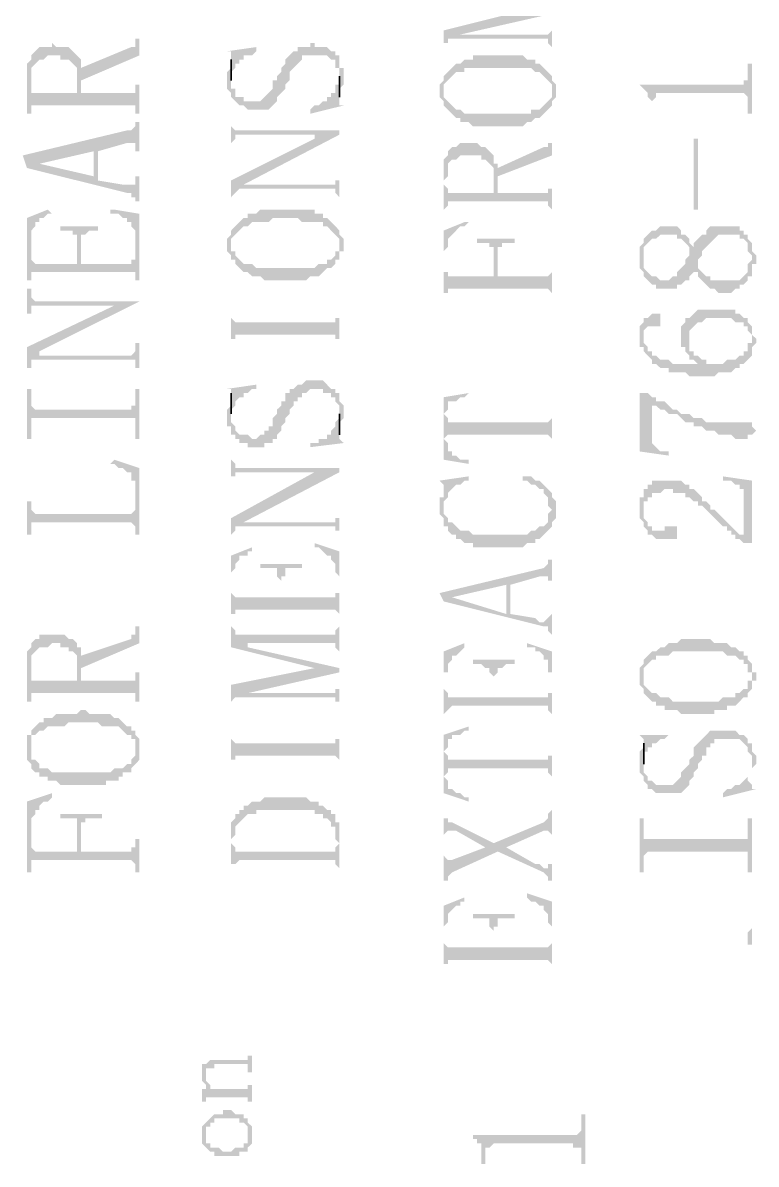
# Model space of a CAD drawing. Header units: inches. Extents: x 3613 to 8393, y -2205 to -794.
# Drawn here: x 4087.11 to 4095.05, y -1851.87 to -1839.51 of the extents above; entities that cross this region are included whole.
import ezdxf

# ---------------------------------------------------------------- set-up
doc = ezdxf.new("R2010")
doc.units = ezdxf.units.IN
doc.header["$MEASUREMENT"] = 0

msp = doc.modelspace()

# ---------------------------------------------------------------- hatches: boundary and pattern name
at = {"transparency": 33554559}
for points in [[(4091.667, -1839.592), (4091.667, -1839.773), (4091.667, -1839.728), (4091.712, -1839.728), (4091.712, -1839.683), (4091.757, -1839.683), (4091.847, -1839.637), (4092.84, -1839.412), (4092.569, -1839.367)], [(4091.757, -1839.683), (4092.795, -1839.683), (4092.795, -1839.728), (4092.795, -1839.728), (4092.84, -1839.773), (4092.84, -1839.547), (4092.84, -1839.592), (4092.84, -1839.592), (4092.795, -1839.637), (4091.847, -1839.637)], [(4087.74, -1839.998), (4087.74, -1840.134), (4088.372, -1839.863), (4088.372, -1839.683), (4088.327, -1839.683), (4088.327, -1839.728), (4088.327, -1839.773), (4088.282, -1839.773)], [(4087.153, -1840.089), (4087.153, -1840.495), (4087.199, -1840.495), (4087.199, -1840.044), (4087.199, -1839.998), (4087.244, -1839.953), (4087.244, -1839.953), (4087.289, -1839.908), (4087.334, -1839.908), (4087.379, -1839.863), (4087.515, -1839.863), (4087.515, -1839.908), (4087.605, -1839.908), (4087.65, -1839.953), (4087.65, -1839.953), (4087.695, -1839.998), (4087.695, -1840.269), (4087.74, -1839.908), (4087.695, -1839.863), (4087.695, -1839.863), (4087.65, -1839.818), (4087.65, -1839.818), (4087.605, -1839.773), (4087.469, -1839.773), (4087.424, -1839.728), (4087.424, -1839.773), (4087.289, -1839.773), (4087.244, -1839.818), (4087.244, -1839.818), (4087.199, -1839.863), (4087.199, -1839.908), (4087.153, -1839.953), (4087.153, -1840.044)], [(4089.32, -1840.134), (4089.32, -1840.224), (4089.365, -1840.269), (4089.365, -1840.314), (4089.365, -1840.314), (4089.41, -1840.36), (4089.41, -1840.36), (4089.455, -1840.405), (4089.5, -1840.405), (4089.545, -1840.45), (4089.771, -1840.45), (4089.816, -1840.405), (4089.816, -1840.405), (4089.861, -1840.36), (4089.861, -1840.314), (4089.907, -1840.269), (4089.907, -1840.269), (4089.952, -1840.224), (4089.952, -1840.179), (4089.997, -1840.134), (4089.997, -1840.044), (4090.042, -1839.998), (4090.042, -1839.998), (4090.087, -1839.953), (4090.087, -1839.953), (4090.132, -1839.908), (4090.132, -1839.863), (4090.403, -1839.863), (4090.448, -1839.908), (4090.493, -1839.908), (4090.493, -1839.998), (4090.538, -1839.998), (4090.538, -1840.269), (4090.538, -1840.224), (4090.538, -1840.224), (4090.584, -1840.179), (4090.584, -1840.089), (4090.584, -1839.998), (4090.538, -1839.998), (4090.538, -1839.863), (4090.493, -1839.863), (4090.493, -1839.818), (4090.448, -1839.818), (4090.403, -1839.773), (4090.268, -1839.773), (4090.268, -1839.728), (4090.222, -1839.728), (4090.222, -1839.773), (4090.087, -1839.773), (4090.087, -1839.818), (4090.042, -1839.818), (4089.997, -1839.863), (4089.997, -1839.863), (4089.952, -1839.908), (4089.952, -1839.953), (4089.907, -1839.998), (4089.907, -1840.044), (4089.861, -1840.089), (4089.861, -1840.134), (4089.816, -1840.134), (4089.816, -1840.224), (4089.771, -1840.269), (4089.771, -1840.269), (4089.726, -1840.314), (4089.726, -1840.314), (4089.681, -1840.36), (4089.5, -1840.36), (4089.5, -1840.314), (4089.41, -1840.314), (4089.41, -1840.224), (4089.365, -1840.224), (4089.365, -1839.953), (4089.365, -1839.998), (4089.365, -1839.998), (4089.32, -1840.044), (4089.32, -1840.089)], [(4089.32, -1839.818), (4089.365, -1839.818), (4089.365, -1839.863), (4089.365, -1840.044), (4089.41, -1839.998), (4089.41, -1839.953), (4089.455, -1839.953), (4089.455, -1839.908), (4089.5, -1839.908), (4089.5, -1839.863), (4089.591, -1839.863), (4089.636, -1839.818), (4089.636, -1839.773)], [(4087.199, -1840.45), (4087.199, -1840.405), (4088.327, -1840.405), (4088.327, -1840.495), (4088.372, -1840.495), (4088.372, -1840.179), (4088.327, -1840.179), (4088.327, -1840.224), (4088.327, -1840.269), (4087.74, -1840.269), (4087.74, -1839.998), (4087.74, -1839.908), (4087.695, -1840.269), (4087.199, -1840.269), (4087.199, -1840.134)], [(4091.667, -1840.089), (4091.667, -1840.269), (4091.667, -1840.224), (4091.667, -1840.179), (4091.712, -1840.134), (4091.712, -1840.134), (4091.757, -1840.089), (4091.757, -1840.089), (4091.802, -1840.044), (4091.892, -1840.044), (4091.892, -1839.998), (4092.614, -1839.998), (4092.66, -1840.044), (4092.705, -1840.044), (4092.75, -1840.089), (4092.75, -1840.089), (4092.795, -1840.134), (4092.795, -1840.134), (4092.84, -1840.179), (4092.84, -1840.269), (4092.84, -1840.089), (4092.795, -1840.044), (4092.795, -1840.044), (4092.75, -1839.998), (4092.75, -1839.998), (4092.705, -1839.953), (4092.66, -1839.953), (4092.66, -1839.908), (4092.569, -1839.908), (4092.524, -1839.863), (4091.983, -1839.863), (4091.983, -1839.908), (4091.892, -1839.908), (4091.847, -1839.953), (4091.802, -1839.953), (4091.757, -1839.998), (4091.757, -1839.998), (4091.712, -1840.044), (4091.712, -1840.044)], [(4093.788, -1840.179), (4093.788, -1840.179), (4093.833, -1840.224), (4093.833, -1840.224), (4093.878, -1840.269), (4093.878, -1840.314), (4093.878, -1840.314), (4093.923, -1840.36), (4093.923, -1840.495), (4093.923, -1840.36), (4093.968, -1840.314), (4093.968, -1840.269), (4094.916, -1840.269), (4094.961, -1840.314), (4094.961, -1840.495), (4095.006, -1840.495), (4095.006, -1839.953), (4094.961, -1839.953), (4094.961, -1840.044), (4094.961, -1840.134), (4094.916, -1840.134), (4094.916, -1840.179), (4094.871, -1840.179)], [(4091.622, -1840.269), (4091.622, -1840.314), (4091.667, -1840.36), (4091.667, -1840.405), (4091.712, -1840.45), (4091.712, -1840.45), (4091.757, -1840.495), (4091.757, -1840.495), (4091.802, -1840.54), (4091.847, -1840.54), (4091.847, -1840.585), (4091.937, -1840.585), (4091.983, -1840.63), (4092.524, -1840.63), (4092.569, -1840.585), (4092.614, -1840.585), (4092.66, -1840.54), (4092.705, -1840.54), (4092.75, -1840.495), (4092.75, -1840.495), (4092.795, -1840.45), (4092.795, -1840.45), (4092.84, -1840.405), (4092.84, -1840.36), (4092.84, -1840.36), (4092.885, -1840.314), (4092.885, -1840.269), (4092.885, -1840.179), (4092.84, -1840.134), (4092.84, -1840.089), (4092.84, -1840.269), (4092.84, -1840.314), (4092.795, -1840.36), (4092.795, -1840.36), (4092.75, -1840.405), (4092.75, -1840.405), (4092.705, -1840.45), (4092.614, -1840.45), (4092.614, -1840.495), (4091.892, -1840.495), (4091.847, -1840.45), (4091.802, -1840.45), (4091.757, -1840.405), (4091.757, -1840.405), (4091.712, -1840.36), (4091.712, -1840.36), (4091.667, -1840.314), (4091.667, -1840.269), (4091.667, -1840.089), (4091.667, -1840.134), (4091.667, -1840.134), (4091.622, -1840.179), (4091.622, -1840.224)], [(4090.222, -1840.45), (4090.222, -1840.495), (4090.584, -1840.405), (4090.538, -1840.405), (4090.538, -1840.36), (4090.538, -1840.179), (4090.493, -1840.179), (4090.493, -1840.269), (4090.448, -1840.269), (4090.448, -1840.314), (4090.403, -1840.314), (4090.403, -1840.36), (4090.358, -1840.36), (4090.313, -1840.405), (4090.268, -1840.405)], [(4087.108, -1840.946), (4087.153, -1841.082), (4087.289, -1841.036), (4087.876, -1840.901), (4087.876, -1841.172), (4087.921, -1840.901), (4088.237, -1840.811), (4088.327, -1840.811), (4088.327, -1840.901), (4088.372, -1840.901), (4088.372, -1840.585), (4088.327, -1840.585), (4088.327, -1840.63), (4088.327, -1840.63), (4088.282, -1840.675), (4088.237, -1840.675)], [(4089.365, -1840.585), (4089.365, -1840.856), (4089.365, -1840.811), (4089.41, -1840.766), (4089.41, -1840.721), (4090.268, -1840.721), (4090.268, -1840.766), (4090.538, -1840.721), (4090.538, -1840.675), (4089.41, -1840.675), (4089.365, -1840.63)], [(4089.365, -1841.217), (4089.365, -1841.443), (4089.365, -1841.398), (4089.41, -1841.352), (4089.41, -1841.352), (4089.455, -1841.307), (4089.5, -1841.262), (4090.538, -1840.721), (4090.268, -1840.766)], [(4091.667, -1841.172), (4091.667, -1841.533), (4091.667, -1841.217), (4091.712, -1841.172), (4091.712, -1841.082), (4091.712, -1841.036), (4091.757, -1840.991), (4091.802, -1840.991), (4091.847, -1840.946), (4092.073, -1840.946), (4092.073, -1840.991), (4092.118, -1840.991), (4092.163, -1841.036), (4092.163, -1841.036), (4092.208, -1841.082), (4092.208, -1841.127), (4092.208, -1841.352), (4092.208, -1840.946), (4092.163, -1840.901), (4092.163, -1840.901), (4092.118, -1840.856), (4092.073, -1840.856), (4092.028, -1840.811), (4091.847, -1840.811), (4091.802, -1840.856), (4091.757, -1840.856), (4091.712, -1840.901), (4091.712, -1840.946), (4091.667, -1840.991), (4091.667, -1841.127)], [(4092.253, -1841.082), (4092.253, -1841.172), (4092.84, -1840.946), (4092.84, -1840.766), (4092.84, -1840.811), (4092.795, -1840.811), (4092.795, -1840.856), (4092.75, -1840.856)], [(4094.42, -1841.533), (4094.42, -1840.766), (4094.375, -1840.766), (4094.375, -1841.533)], [(4087.153, -1841.082), (4088.237, -1841.352), (4088.282, -1841.352), (4088.282, -1841.398), (4088.327, -1841.398), (4088.327, -1841.443), (4088.372, -1841.443), (4088.372, -1841.172), (4088.327, -1841.172), (4088.327, -1841.217), (4088.327, -1841.262), (4088.191, -1841.262), (4087.921, -1841.217), (4087.921, -1840.901), (4087.876, -1841.172), (4087.289, -1841.036), (4087.289, -1841.036)], [(4091.667, -1841.533), (4091.712, -1841.488), (4091.712, -1841.443), (4092.795, -1841.443), (4092.795, -1841.488), (4092.795, -1841.488), (4092.84, -1841.533), (4092.84, -1841.262), (4092.84, -1841.307), (4092.795, -1841.307), (4092.795, -1841.352), (4092.253, -1841.352), (4092.253, -1841.036), (4092.208, -1841.036), (4092.208, -1840.991), (4092.208, -1841.352), (4091.712, -1841.352), (4091.712, -1841.307), (4091.712, -1841.307), (4091.667, -1841.262), (4091.667, -1841.217)], [(4089.455, -1841.307), (4090.493, -1841.307), (4090.493, -1841.352), (4090.493, -1841.352), (4090.538, -1841.398), (4090.538, -1841.443), (4090.538, -1841.172), (4090.538, -1841.217), (4090.493, -1841.217), (4090.493, -1841.262), (4089.5, -1841.262)], [(4087.153, -1841.623), (4087.153, -1842.3), (4087.199, -1842.3), (4087.199, -1841.849), (4087.199, -1841.759), (4087.244, -1841.713), (4087.244, -1841.668), (4087.289, -1841.668), (4087.289, -1841.623), (4087.334, -1841.623), (4087.379, -1841.578), (4087.424, -1841.578), (4087.379, -1841.533)], [(4088.056, -1841.533), (4088.056, -1841.578), (4088.146, -1841.578), (4088.191, -1841.623), (4088.237, -1841.623), (4088.237, -1841.668), (4088.282, -1841.668), (4088.282, -1841.713), (4088.327, -1841.759), (4088.327, -1842.3), (4088.372, -1842.3), (4088.372, -1841.578), (4088.101, -1841.533)], [(4089.365, -1841.759), (4089.365, -1841.894), (4089.365, -1841.849), (4089.365, -1841.849), (4089.41, -1841.804), (4089.41, -1841.804), (4089.455, -1841.759), (4089.455, -1841.759), (4089.5, -1841.713), (4089.545, -1841.713), (4089.591, -1841.668), (4089.771, -1841.668), (4089.816, -1841.623), (4090.087, -1841.623), (4090.132, -1841.668), (4090.358, -1841.668), (4090.358, -1841.713), (4090.403, -1841.713), (4090.448, -1841.759), (4090.448, -1841.759), (4090.493, -1841.804), (4090.493, -1841.804), (4090.538, -1841.849), (4090.538, -1841.894), (4090.538, -1841.759), (4090.493, -1841.713), (4090.493, -1841.713), (4090.448, -1841.668), (4090.448, -1841.668), (4090.403, -1841.623), (4090.358, -1841.623), (4090.358, -1841.578), (4090.268, -1841.578), (4090.268, -1841.533), (4089.681, -1841.533), (4089.636, -1841.578), (4089.545, -1841.578), (4089.545, -1841.623), (4089.5, -1841.623), (4089.455, -1841.668), (4089.455, -1841.668), (4089.41, -1841.713), (4089.41, -1841.713)], [(4091.667, -1841.759), (4091.667, -1842.481), (4091.667, -1841.984), (4091.667, -1841.984), (4091.712, -1841.939), (4091.712, -1841.849), (4091.757, -1841.804), (4091.757, -1841.804), (4091.802, -1841.759), (4091.802, -1841.759), (4091.847, -1841.713), (4091.892, -1841.713), (4091.937, -1841.668), (4091.892, -1841.668)], [(4087.515, -1841.713), (4087.515, -1841.759), (4087.65, -1841.759), (4087.65, -1841.804), (4087.695, -1841.804), (4087.695, -1842.12), (4087.74, -1841.894), (4087.74, -1841.804), (4087.785, -1841.804), (4087.83, -1841.759), (4087.921, -1841.759), (4087.921, -1841.713)], [(4089.32, -1841.894), (4089.32, -1841.984), (4089.365, -1842.029), (4089.365, -1842.075), (4089.41, -1842.075), (4089.41, -1842.12), (4089.455, -1842.165), (4089.455, -1842.165), (4089.5, -1842.21), (4089.545, -1842.21), (4089.591, -1842.255), (4089.681, -1842.255), (4089.726, -1842.3), (4090.177, -1842.3), (4090.222, -1842.255), (4090.313, -1842.255), (4090.358, -1842.21), (4090.358, -1842.21), (4090.403, -1842.165), (4090.448, -1842.165), (4090.493, -1842.12), (4090.493, -1842.075), (4090.538, -1842.075), (4090.538, -1841.984), (4090.584, -1841.984), (4090.584, -1841.894), (4090.584, -1841.849), (4090.538, -1841.804), (4090.538, -1841.759), (4090.538, -1841.939), (4090.538, -1841.984), (4090.493, -1841.984), (4090.493, -1842.029), (4090.448, -1842.075), (4090.403, -1842.075), (4090.403, -1842.12), (4090.313, -1842.12), (4090.268, -1842.165), (4089.636, -1842.165), (4089.591, -1842.12), (4089.5, -1842.12), (4089.455, -1842.075), (4089.455, -1842.075), (4089.41, -1842.029), (4089.41, -1841.984), (4089.365, -1841.984), (4089.365, -1841.759), (4089.365, -1841.804), (4089.32, -1841.849)], [(4093.788, -1842.029), (4093.788, -1842.165), (4093.788, -1842.165), (4093.833, -1842.21), (4093.833, -1842.255), (4093.833, -1842.255), (4093.878, -1842.3), (4093.878, -1842.3), (4093.923, -1842.345), (4093.968, -1842.345), (4093.968, -1842.39), (4094.194, -1842.39), (4094.194, -1842.345), (4094.239, -1842.345), (4094.284, -1842.3), (4094.329, -1842.3), (4094.329, -1842.255), (4094.375, -1842.21), (4094.375, -1842.165), (4094.375, -1842.21), (4094.42, -1842.21), (4094.42, -1842.075), (4094.465, -1842.029), (4094.465, -1841.984), (4094.51, -1841.939), (4094.51, -1841.939), (4094.555, -1841.894), (4094.555, -1841.894), (4094.6, -1841.849), (4094.6, -1841.849), (4094.645, -1841.804), (4094.871, -1841.804), (4094.871, -1841.849), (4094.916, -1841.849), (4094.961, -1841.894), (4094.961, -1841.984), (4095.006, -1842.029), (4095.006, -1842.255), (4095.006, -1842.12), (4095.052, -1842.12), (4095.052, -1842.029), (4095.006, -1841.984), (4095.006, -1841.894), (4095.006, -1841.894), (4094.961, -1841.849), (4094.961, -1841.804), (4094.916, -1841.804), (4094.916, -1841.759), (4094.871, -1841.759), (4094.871, -1841.713), (4094.555, -1841.713), (4094.51, -1841.759), (4094.51, -1841.804), (4094.465, -1841.804), (4094.42, -1841.849), (4094.42, -1841.849), (4094.375, -1841.894), (4094.375, -1841.939), (4094.375, -1841.939), (4094.329, -1841.894), (4094.329, -1841.984), (4094.329, -1842.029), (4094.284, -1842.075), (4094.284, -1842.12), (4094.284, -1842.12), (4094.239, -1842.165), (4094.239, -1842.165), (4094.194, -1842.21), (4094.194, -1842.255), (4094.149, -1842.255), (4094.104, -1842.3), (4094.014, -1842.3), (4093.968, -1842.255), (4093.923, -1842.255), (4093.878, -1842.21), (4093.878, -1842.21), (4093.833, -1842.165), (4093.833, -1841.849), (4093.833, -1841.894), (4093.788, -1841.939), (4093.788, -1841.984), (4093.788, -1841.984)], [(4093.833, -1841.849), (4093.833, -1842.029), (4093.833, -1841.939), (4093.878, -1841.894), (4093.878, -1841.894), (4093.923, -1841.849), (4093.968, -1841.849), (4094.014, -1841.804), (4094.194, -1841.804), (4094.194, -1841.849), (4094.239, -1841.849), (4094.284, -1841.894), (4094.284, -1841.894), (4094.329, -1841.939), (4094.329, -1841.984), (4094.329, -1841.849), (4094.329, -1841.849), (4094.284, -1841.804), (4094.239, -1841.804), (4094.239, -1841.759), (4094.239, -1841.759), (4094.194, -1841.713), (4094.014, -1841.713), (4093.968, -1841.759), (4093.923, -1841.759), (4093.878, -1841.804), (4093.878, -1841.804)], [(4087.199, -1842.3), (4087.199, -1842.21), (4088.327, -1842.21), (4088.327, -1842.255), (4088.327, -1842.029), (4088.327, -1842.075), (4088.282, -1842.075), (4088.282, -1842.12), (4087.74, -1842.12), (4087.74, -1841.894), (4087.695, -1842.12), (4087.244, -1842.12), (4087.199, -1842.075), (4087.199, -1841.849)], [(4092.028, -1841.849), (4092.028, -1841.894), (4092.163, -1841.894), (4092.163, -1841.939), (4092.208, -1841.939), (4092.208, -1842.255), (4092.253, -1842.029), (4092.253, -1841.939), (4092.299, -1841.939), (4092.299, -1841.894), (4092.434, -1841.894), (4092.434, -1841.849)], [(4091.667, -1842.436), (4091.712, -1842.436), (4091.712, -1842.39), (4092.795, -1842.39), (4092.84, -1842.436), (4092.84, -1842.481), (4092.84, -1842.165), (4092.84, -1842.21), (4092.84, -1842.21), (4092.795, -1842.255), (4092.253, -1842.255), (4092.253, -1842.029), (4092.208, -1842.255), (4091.712, -1842.255), (4091.712, -1842.21), (4091.667, -1842.21), (4091.667, -1841.984)], [(4094.42, -1842.21), (4094.42, -1842.255), (4094.465, -1842.3), (4094.465, -1842.3), (4094.51, -1842.345), (4094.51, -1842.345), (4094.555, -1842.39), (4094.6, -1842.39), (4094.645, -1842.436), (4094.781, -1842.436), (4094.826, -1842.39), (4094.871, -1842.39), (4094.871, -1842.345), (4094.916, -1842.345), (4094.961, -1842.3), (4094.961, -1842.255), (4095.006, -1842.255), (4095.006, -1842.075), (4095.006, -1842.075), (4094.961, -1842.12), (4094.961, -1842.21), (4094.961, -1842.21), (4094.916, -1842.255), (4094.916, -1842.255), (4094.871, -1842.3), (4094.555, -1842.3), (4094.555, -1842.255), (4094.51, -1842.255), (4094.465, -1842.21), (4094.465, -1842.21), (4094.42, -1842.165), (4094.42, -1842.165)], [(4087.153, -1842.39), (4087.153, -1842.661), (4087.199, -1842.661), (4087.199, -1842.571), (4088.101, -1842.571), (4088.372, -1842.526), (4087.244, -1842.526), (4087.199, -1842.481), (4087.199, -1842.39)], [(4087.153, -1843.022), (4087.153, -1843.248), (4087.199, -1843.248), (4087.199, -1843.203), (4087.199, -1843.158), (4087.244, -1843.158), (4087.289, -1843.067), (4088.372, -1842.526), (4088.101, -1842.571)], [(4089.365, -1842.526), (4089.365, -1843.113), (4089.365, -1842.932), (4089.41, -1842.932), (4089.41, -1842.887), (4090.493, -1842.887), (4090.493, -1842.932), (4090.538, -1842.932), (4090.538, -1843.113), (4090.538, -1842.526), (4090.538, -1842.706), (4090.493, -1842.706), (4090.493, -1842.752), (4089.41, -1842.752), (4089.365, -1842.706)], [(4093.833, -1842.752), (4093.833, -1842.887), (4093.833, -1842.842), (4093.833, -1842.842), (4093.878, -1842.797), (4094.014, -1842.797), (4094.014, -1842.752), (4094.014, -1842.661), (4093.923, -1842.661), (4093.878, -1842.706), (4093.833, -1842.706)], [(4094.239, -1842.932), (4094.239, -1843.022), (4094.284, -1843.022), (4094.284, -1843.067), (4094.284, -1843.067), (4094.329, -1843.113), (4094.329, -1842.842), (4094.329, -1842.842), (4094.375, -1842.797), (4094.375, -1842.797), (4094.42, -1842.752), (4094.465, -1842.752), (4094.51, -1842.706), (4094.781, -1842.706), (4094.826, -1842.752), (4094.916, -1842.752), (4094.916, -1842.797), (4094.961, -1842.797), (4094.961, -1842.842), (4094.961, -1842.842), (4095.006, -1842.887), (4095.006, -1843.113), (4095.006, -1843.067), (4095.006, -1843.022), (4095.052, -1842.977), (4095.052, -1842.932), (4095.052, -1842.932), (4095.006, -1842.887), (4095.006, -1842.797), (4095.006, -1842.797), (4094.961, -1842.752), (4094.961, -1842.706), (4094.916, -1842.706), (4094.871, -1842.661), (4094.826, -1842.661), (4094.826, -1842.616), (4094.42, -1842.616), (4094.375, -1842.661), (4094.375, -1842.661), (4094.329, -1842.706), (4094.284, -1842.706), (4094.284, -1842.752), (4094.284, -1842.752), (4094.239, -1842.797), (4094.239, -1842.887)], [(4093.788, -1842.887), (4093.788, -1842.932), (4093.788, -1843.022), (4093.833, -1843.022), (4093.833, -1843.067), (4093.878, -1843.113), (4093.878, -1843.113), (4093.923, -1843.158), (4093.923, -1843.203), (4093.968, -1843.203), (4094.014, -1843.248), (4094.104, -1843.248), (4094.104, -1843.293), (4094.284, -1843.293), (4094.329, -1843.338), (4094.6, -1843.338), (4094.645, -1843.293), (4094.781, -1843.293), (4094.826, -1843.248), (4094.871, -1843.248), (4094.871, -1843.203), (4094.916, -1843.203), (4094.961, -1843.158), (4094.961, -1843.158), (4095.006, -1843.113), (4095.006, -1842.932), (4095.006, -1842.977), (4094.961, -1842.977), (4094.961, -1843.067), (4094.916, -1843.067), (4094.916, -1843.113), (4094.871, -1843.113), (4094.826, -1843.158), (4094.736, -1843.158), (4094.691, -1843.203), (4094.51, -1843.203), (4094.51, -1843.158), (4094.465, -1843.158), (4094.42, -1843.203), (4094.149, -1843.203), (4094.104, -1843.158), (4094.014, -1843.158), (4093.968, -1843.113), (4093.923, -1843.113), (4093.923, -1843.067), (4093.878, -1843.067), (4093.878, -1843.022), (4093.833, -1842.977), (4093.833, -1842.752), (4093.788, -1842.797), (4093.788, -1842.842)], [(4094.329, -1843.113), (4094.329, -1843.158), (4094.375, -1843.158), (4094.42, -1843.203), (4094.465, -1843.158), (4094.42, -1843.113), (4094.375, -1843.113), (4094.375, -1843.067), (4094.329, -1843.067), (4094.329, -1842.977), (4094.329, -1842.932)], [(4087.244, -1843.158), (4088.327, -1843.158), (4088.327, -1843.248), (4088.372, -1843.248), (4088.372, -1842.977), (4088.327, -1842.977), (4088.327, -1843.067), (4088.327, -1843.067), (4088.282, -1843.113), (4087.289, -1843.113), (4087.289, -1843.067)], [(4089.32, -1843.744), (4089.32, -1843.88), (4089.365, -1843.88), (4089.365, -1843.97), (4089.41, -1843.97), (4089.41, -1844.015), (4089.455, -1844.015), (4089.455, -1844.06), (4089.545, -1844.06), (4089.545, -1844.105), (4089.726, -1844.105), (4089.726, -1844.06), (4089.816, -1844.06), (4089.816, -1844.015), (4089.861, -1844.015), (4089.861, -1843.97), (4089.861, -1843.97), (4089.907, -1843.925), (4089.907, -1843.88), (4089.952, -1843.835), (4089.952, -1843.79), (4089.997, -1843.744), (4089.997, -1843.699), (4090.042, -1843.654), (4090.042, -1843.609), (4090.087, -1843.609), (4090.087, -1843.564), (4090.132, -1843.564), (4090.132, -1843.519), (4090.177, -1843.519), (4090.222, -1843.474), (4090.358, -1843.474), (4090.358, -1843.519), (4090.448, -1843.519), (4090.448, -1843.564), (4090.493, -1843.564), (4090.493, -1843.609), (4090.493, -1843.609), (4090.538, -1843.654), (4090.538, -1843.925), (4090.538, -1843.835), (4090.584, -1843.79), (4090.584, -1843.744), (4090.584, -1843.654), (4090.538, -1843.609), (4090.538, -1843.564), (4090.538, -1843.519), (4090.493, -1843.519), (4090.493, -1843.474), (4090.448, -1843.474), (4090.403, -1843.428), (4090.403, -1843.428), (4090.358, -1843.383), (4090.177, -1843.383), (4090.132, -1843.428), (4090.087, -1843.428), (4090.042, -1843.474), (4089.997, -1843.474), (4089.997, -1843.519), (4089.952, -1843.519), (4089.952, -1843.609), (4089.907, -1843.609), (4089.907, -1843.654), (4089.861, -1843.699), (4089.861, -1843.744), (4089.816, -1843.79), (4089.816, -1843.88), (4089.771, -1843.88), (4089.771, -1843.925), (4089.726, -1843.925), (4089.726, -1843.97), (4089.681, -1843.97), (4089.636, -1844.015), (4089.591, -1844.015), (4089.545, -1843.97), (4089.455, -1843.97), (4089.41, -1843.925), (4089.41, -1843.88), (4089.365, -1843.835), (4089.365, -1843.564), (4089.365, -1843.654), (4089.32, -1843.699), (4089.32, -1843.699)], [(4087.153, -1843.474), (4087.153, -1844.015), (4087.199, -1844.015), (4087.199, -1843.79), (4088.327, -1843.79), (4088.327, -1844.015), (4088.372, -1844.015), (4088.372, -1843.474), (4088.327, -1843.474), (4088.327, -1843.609), (4088.327, -1843.654), (4088.282, -1843.654), (4088.282, -1843.699), (4087.244, -1843.699), (4087.199, -1843.654), (4087.199, -1843.474)], [(4089.32, -1843.474), (4089.365, -1843.474), (4089.365, -1843.519), (4089.365, -1843.699), (4089.41, -1843.654), (4089.41, -1843.609), (4089.41, -1843.609), (4089.455, -1843.564), (4089.5, -1843.564), (4089.5, -1843.519), (4089.545, -1843.519), (4089.591, -1843.474), (4089.636, -1843.474), (4089.636, -1843.428)], [(4091.667, -1843.564), (4091.667, -1843.744), (4091.667, -1843.744), (4091.712, -1843.699), (4091.712, -1843.654), (4091.712, -1843.609), (4091.802, -1843.609), (4091.847, -1843.564), (4091.892, -1843.564), (4091.937, -1843.519), (4091.937, -1843.519)], [(4093.788, -1843.519), (4093.788, -1844.151), (4094.104, -1844.196), (4094.104, -1844.151), (4094.014, -1844.151), (4093.968, -1844.105), (4093.968, -1844.105), (4093.923, -1844.06), (4093.923, -1843.609), (4093.878, -1843.519), (4093.833, -1843.519)], [(4093.878, -1843.519), (4093.923, -1843.609), (4093.923, -1843.654), (4093.968, -1843.654), (4094.014, -1843.699), (4094.059, -1843.699), (4094.104, -1843.744), (4094.194, -1843.744), (4094.239, -1843.79), (4094.239, -1843.79), (4094.284, -1843.835), (4094.375, -1843.835), (4094.375, -1843.88), (4094.465, -1843.88), (4094.51, -1843.925), (4094.6, -1843.925), (4094.645, -1843.97), (4094.781, -1843.97), (4094.826, -1844.015), (4094.961, -1844.015), (4094.961, -1843.97), (4095.006, -1843.97), (4095.052, -1843.925), (4095.006, -1843.88), (4095.006, -1843.835), (4094.51, -1843.835), (4094.465, -1843.79), (4094.375, -1843.79), (4094.329, -1843.744), (4094.239, -1843.744), (4094.194, -1843.699), (4094.149, -1843.699), (4094.104, -1843.654), (4094.104, -1843.654), (4094.059, -1843.609), (4093.968, -1843.609), (4093.968, -1843.564), (4093.923, -1843.564)], [(4091.667, -1843.564), (4091.667, -1844.241), (4091.937, -1844.286), (4091.937, -1844.241), (4091.847, -1844.241), (4091.802, -1844.196), (4091.757, -1844.196), (4091.757, -1844.151), (4091.712, -1844.151), (4091.712, -1844.06), (4091.667, -1844.015), (4091.667, -1843.744)], [(4090.222, -1844.06), (4090.222, -1844.105), (4090.584, -1844.06), (4090.538, -1844.015), (4090.538, -1843.79), (4090.493, -1843.835), (4090.493, -1843.88), (4090.493, -1843.88), (4090.448, -1843.925), (4090.448, -1843.97), (4090.403, -1843.97), (4090.403, -1844.015), (4090.313, -1844.015), (4090.313, -1844.06), (4090.268, -1844.06)], [(4091.667, -1843.744), (4091.667, -1844.015), (4091.712, -1843.97), (4092.795, -1843.97), (4092.84, -1844.015), (4092.84, -1844.105), (4092.84, -1843.699), (4092.84, -1843.79), (4092.84, -1843.79), (4092.795, -1843.835), (4091.712, -1843.835), (4091.712, -1843.79)], [(4088.056, -1844.286), (4088.101, -1844.286), (4088.146, -1844.331), (4088.191, -1844.331), (4088.237, -1844.376), (4088.282, -1844.376), (4088.282, -1844.467), (4088.327, -1844.467), (4088.327, -1845.053), (4088.372, -1845.053), (4088.372, -1844.331), (4088.101, -1844.241)], [(4089.365, -1844.196), (4089.365, -1844.512), (4089.365, -1844.421), (4089.41, -1844.421), (4089.41, -1844.376), (4090.538, -1844.376), (4090.538, -1844.331), (4089.41, -1844.331), (4089.41, -1844.286), (4089.41, -1844.286), (4089.365, -1844.241)], [(4089.365, -1844.873), (4089.365, -1845.098), (4089.365, -1845.053), (4089.41, -1845.008), (4089.41, -1844.963), (4089.455, -1844.963), (4089.5, -1844.918), (4090.538, -1844.376), (4090.268, -1844.376)], [(4091.622, -1844.467), (4091.622, -1844.467), (4091.667, -1844.512), (4091.667, -1844.918), (4091.667, -1844.692), (4091.712, -1844.647), (4091.712, -1844.602), (4091.712, -1844.602), (4091.757, -1844.557), (4091.757, -1844.557), (4091.802, -1844.512), (4091.847, -1844.512), (4091.892, -1844.467), (4091.937, -1844.467), (4091.937, -1844.421)], [(4092.524, -1844.467), (4092.569, -1844.467), (4092.614, -1844.512), (4092.66, -1844.512), (4092.705, -1844.557), (4092.75, -1844.557), (4092.75, -1844.602), (4092.795, -1844.647), (4092.795, -1844.737), (4092.84, -1844.782), (4092.84, -1844.602), (4092.795, -1844.557), (4092.795, -1844.557), (4092.75, -1844.512), (4092.75, -1844.512), (4092.705, -1844.467), (4092.66, -1844.467), (4092.614, -1844.421), (4092.524, -1844.421)], [(4093.788, -1844.782), (4093.788, -1844.828), (4093.788, -1844.873), (4093.833, -1844.918), (4093.833, -1844.963), (4093.833, -1844.782), (4093.833, -1844.692), (4093.878, -1844.692), (4093.878, -1844.647), (4093.923, -1844.647), (4093.923, -1844.602), (4094.014, -1844.602), (4094.059, -1844.557), (4094.149, -1844.557), (4094.149, -1844.602), (4094.284, -1844.602), (4094.284, -1844.647), (4094.329, -1844.647), (4094.375, -1844.692), (4094.42, -1844.692), (4094.42, -1844.737), (4094.465, -1844.737), (4094.51, -1844.782), (4094.51, -1844.782), (4094.555, -1844.828), (4094.6, -1844.873), (4094.6, -1844.873), (4094.645, -1844.918), (4094.645, -1844.918), (4094.691, -1844.963), (4094.736, -1844.963), (4094.736, -1845.008), (4094.781, -1845.008), (4094.781, -1845.053), (4094.826, -1845.053), (4094.826, -1845.098), (4094.871, -1845.098), (4094.916, -1845.144), (4094.916, -1845.053), (4094.871, -1845.053), (4094.826, -1845.008), (4094.826, -1845.008), (4094.781, -1844.963), (4094.736, -1844.918), (4094.736, -1844.918), (4094.691, -1844.873), (4094.691, -1844.873), (4094.645, -1844.828), (4094.645, -1844.828), (4094.6, -1844.782), (4094.555, -1844.782), (4094.555, -1844.737), (4094.51, -1844.692), (4094.465, -1844.692), (4094.465, -1844.647), (4094.42, -1844.602), (4094.42, -1844.602), (4094.375, -1844.557), (4094.329, -1844.557), (4094.329, -1844.512), (4094.284, -1844.512), (4094.239, -1844.467), (4093.923, -1844.467), (4093.923, -1844.512), (4093.878, -1844.512), (4093.878, -1844.557), (4093.833, -1844.557), (4093.833, -1844.647), (4093.788, -1844.647), (4093.788, -1844.737)], [(4094.691, -1844.421), (4094.691, -1844.467), (4094.781, -1844.467), (4094.826, -1844.512), (4094.871, -1844.512), (4094.871, -1844.557), (4094.916, -1844.557), (4094.916, -1845.144), (4095.006, -1845.144), (4095.006, -1844.467)], [(4091.622, -1844.737), (4091.622, -1844.828), (4091.667, -1844.873), (4091.667, -1844.918), (4091.667, -1844.557), (4091.667, -1844.647), (4091.622, -1844.647), (4091.622, -1844.692)], [(4091.667, -1844.918), (4091.667, -1844.963), (4091.712, -1844.963), (4091.712, -1845.008), (4091.757, -1845.053), (4091.802, -1845.053), (4091.802, -1845.098), (4091.847, -1845.098), (4091.892, -1845.144), (4091.983, -1845.144), (4091.983, -1845.189), (4092.524, -1845.189), (4092.569, -1845.144), (4092.66, -1845.144), (4092.66, -1845.098), (4092.705, -1845.098), (4092.75, -1845.053), (4092.75, -1845.053), (4092.795, -1845.008), (4092.795, -1845.008), (4092.84, -1844.963), (4092.84, -1844.918), (4092.885, -1844.873), (4092.885, -1844.828), (4092.885, -1844.782), (4092.885, -1844.692), (4092.84, -1844.647), (4092.84, -1844.602), (4092.84, -1844.782), (4092.84, -1844.782), (4092.795, -1844.828), (4092.795, -1844.873), (4092.795, -1844.918), (4092.75, -1844.963), (4092.705, -1844.963), (4092.66, -1845.008), (4092.614, -1845.008), (4092.569, -1845.053), (4091.983, -1845.053), (4091.937, -1845.008), (4091.847, -1845.008), (4091.802, -1844.963), (4091.802, -1844.963), (4091.757, -1844.918), (4091.712, -1844.918), (4091.712, -1844.873), (4091.712, -1844.873), (4091.667, -1844.828), (4091.667, -1844.782), (4091.667, -1844.782)], [(4087.153, -1844.692), (4087.153, -1845.053), (4087.199, -1845.053), (4087.199, -1844.963), (4087.199, -1844.918), (4088.282, -1844.918), (4088.327, -1844.963), (4088.327, -1845.008), (4088.327, -1844.737), (4088.327, -1844.782), (4088.327, -1844.782), (4088.282, -1844.828), (4087.244, -1844.828), (4087.199, -1844.782), (4087.199, -1844.692)], [(4089.455, -1844.963), (4090.493, -1844.963), (4090.493, -1845.008), (4090.538, -1845.008), (4090.538, -1845.098), (4090.538, -1844.782), (4090.538, -1844.873), (4090.493, -1844.873), (4090.493, -1844.918), (4089.5, -1844.918)], [(4093.833, -1844.963), (4093.833, -1844.963), (4093.878, -1845.008), (4093.878, -1845.053), (4093.923, -1845.053), (4093.968, -1845.098), (4094.194, -1845.098), (4094.194, -1845.008), (4094.194, -1844.963), (4094.059, -1844.963), (4094.059, -1845.008), (4093.923, -1845.008), (4093.923, -1844.963), (4093.878, -1844.963), (4093.878, -1844.918), (4093.878, -1844.918), (4093.833, -1844.873), (4093.833, -1844.782)], [(4090.268, -1845.189), (4090.313, -1845.189), (4090.358, -1845.234), (4090.358, -1845.234), (4090.403, -1845.279), (4090.448, -1845.279), (4090.448, -1845.324), (4090.448, -1845.324), (4090.493, -1845.369), (4090.493, -1845.459), (4090.538, -1845.505), (4090.538, -1845.956), (4090.538, -1845.234), (4090.268, -1845.144)], [(4089.365, -1845.279), (4089.365, -1845.956), (4089.365, -1845.459), (4089.365, -1845.459), (4089.41, -1845.414), (4089.41, -1845.369), (4089.455, -1845.324), (4089.455, -1845.279), (4089.545, -1845.279), (4089.545, -1845.234), (4089.591, -1845.234), (4089.591, -1845.189)], [(4091.622, -1845.685), (4091.667, -1845.775), (4091.757, -1845.73), (4092.344, -1845.595), (4092.344, -1845.911), (4092.389, -1845.595), (4092.705, -1845.505), (4092.795, -1845.505), (4092.795, -1845.55), (4092.84, -1845.55), (4092.84, -1845.595), (4092.84, -1845.279), (4092.84, -1845.324), (4092.795, -1845.324), (4092.795, -1845.369), (4092.795, -1845.369), (4092.75, -1845.414)], [(4089.681, -1845.369), (4089.681, -1845.414), (4089.861, -1845.414), (4089.861, -1845.505), (4089.907, -1845.55), (4089.907, -1845.73), (4089.907, -1845.505), (4089.952, -1845.505), (4089.952, -1845.414), (4090.132, -1845.414), (4090.132, -1845.369)], [(4089.365, -1845.911), (4089.41, -1845.911), (4089.41, -1845.866), (4090.493, -1845.866), (4090.538, -1845.911), (4090.538, -1845.685), (4090.493, -1845.685), (4090.493, -1845.73), (4089.907, -1845.73), (4089.907, -1845.55), (4089.907, -1845.73), (4089.41, -1845.73), (4089.365, -1845.685), (4089.365, -1845.459)], [(4091.667, -1845.775), (4092.75, -1846.046), (4092.795, -1846.046), (4092.795, -1846.091), (4092.795, -1846.091), (4092.84, -1846.136), (4092.84, -1845.911), (4092.84, -1845.911), (4092.795, -1845.956), (4092.795, -1845.956), (4092.75, -1846.001), (4092.705, -1846.001), (4092.66, -1845.956), (4092.389, -1845.911), (4092.389, -1845.595), (4092.344, -1845.911), (4091.757, -1845.73), (4091.757, -1845.73)], [(4087.153, -1846.452), (4087.153, -1846.859), (4087.199, -1846.859), (4087.199, -1846.407), (4087.199, -1846.362), (4087.244, -1846.317), (4087.244, -1846.317), (4087.289, -1846.272), (4087.379, -1846.272), (4087.424, -1846.227), (4087.515, -1846.227), (4087.515, -1846.272), (4087.605, -1846.272), (4087.605, -1846.317), (4087.65, -1846.317), (4087.695, -1846.362), (4087.695, -1846.633), (4087.74, -1846.272), (4087.695, -1846.272), (4087.695, -1846.227), (4087.65, -1846.182), (4087.605, -1846.182), (4087.56, -1846.136), (4087.289, -1846.136), (4087.289, -1846.182), (4087.244, -1846.182), (4087.199, -1846.227), (4087.199, -1846.272), (4087.153, -1846.317), (4087.153, -1846.362), (4087.153, -1846.407)], [(4087.74, -1846.362), (4087.74, -1846.497), (4088.372, -1846.227), (4088.372, -1846.046), (4088.327, -1846.046), (4088.327, -1846.091), (4088.327, -1846.136), (4088.282, -1846.136), (4088.282, -1846.182)], [(4089.365, -1846.046), (4089.365, -1846.272), (4090.268, -1846.497), (4090.268, -1846.497), (4090.538, -1846.543), (4090.538, -1846.497), (4089.545, -1846.272), (4089.545, -1846.227), (4089.455, -1846.136), (4089.41, -1846.136), (4089.41, -1846.091), (4089.41, -1846.091), (4089.365, -1846.046)], [(4089.455, -1846.136), (4089.545, -1846.227), (4090.493, -1846.227), (4090.493, -1846.272), (4090.493, -1846.272), (4090.538, -1846.317), (4090.538, -1846.046), (4090.538, -1846.046), (4090.493, -1846.091), (4090.493, -1846.136), (4090.448, -1846.136)], [(4091.667, -1846.317), (4091.667, -1847.039), (4091.667, -1846.543), (4091.712, -1846.543), (4091.712, -1846.452), (4091.712, -1846.452), (4091.757, -1846.407), (4091.757, -1846.362), (4091.802, -1846.362), (4091.847, -1846.317), (4091.847, -1846.317), (4091.892, -1846.272), (4091.892, -1846.227)], [(4092.569, -1846.272), (4092.66, -1846.272), (4092.66, -1846.317), (4092.705, -1846.317), (4092.75, -1846.362), (4092.75, -1846.407), (4092.795, -1846.407), (4092.795, -1846.543), (4092.84, -1846.543), (4092.84, -1847.039), (4092.84, -1846.317), (4092.569, -1846.227)], [(4093.833, -1846.407), (4093.833, -1846.588), (4093.833, -1846.497), (4093.833, -1846.497), (4093.878, -1846.452), (4093.878, -1846.452), (4093.923, -1846.407), (4093.968, -1846.407), (4093.968, -1846.362), (4094.104, -1846.362), (4094.149, -1846.317), (4094.691, -1846.317), (4094.736, -1846.362), (4094.826, -1846.362), (4094.871, -1846.407), (4094.916, -1846.407), (4094.916, -1846.452), (4094.961, -1846.452), (4094.961, -1846.543), (4095.006, -1846.543), (4095.006, -1846.588), (4095.006, -1846.452), (4094.961, -1846.407), (4094.961, -1846.362), (4094.916, -1846.362), (4094.916, -1846.317), (4094.871, -1846.317), (4094.826, -1846.272), (4094.781, -1846.272), (4094.736, -1846.227), (4094.6, -1846.227), (4094.555, -1846.182), (4094.239, -1846.182), (4094.194, -1846.227), (4094.104, -1846.227), (4094.059, -1846.272), (4094.014, -1846.272), (4093.968, -1846.317), (4093.923, -1846.317), (4093.878, -1846.362), (4093.878, -1846.362)], [(4087.199, -1846.813), (4087.199, -1846.768), (4088.327, -1846.768), (4088.327, -1846.859), (4088.372, -1846.859), (4088.372, -1846.543), (4088.327, -1846.543), (4088.327, -1846.588), (4088.327, -1846.633), (4087.74, -1846.633), (4087.74, -1846.362), (4087.74, -1846.272), (4087.695, -1846.633), (4087.199, -1846.633), (4087.199, -1846.497)], [(4089.365, -1846.678), (4089.365, -1846.904), (4089.365, -1846.859), (4089.365, -1846.859), (4089.41, -1846.813), (4089.455, -1846.813), (4089.545, -1846.768), (4090.538, -1846.543), (4090.268, -1846.497)], [(4091.983, -1846.407), (4091.983, -1846.452), (4092.073, -1846.452), (4092.118, -1846.497), (4092.163, -1846.497), (4092.163, -1846.543), (4092.163, -1846.543), (4092.208, -1846.588), (4092.208, -1846.813), (4092.208, -1846.588), (4092.208, -1846.588), (4092.253, -1846.543), (4092.253, -1846.497), (4092.299, -1846.497), (4092.344, -1846.452), (4092.434, -1846.452), (4092.434, -1846.407)], [(4093.788, -1846.588), (4093.788, -1846.633), (4093.788, -1846.678), (4093.833, -1846.723), (4093.833, -1846.768), (4093.878, -1846.813), (4093.878, -1846.813), (4093.923, -1846.859), (4093.968, -1846.859), (4093.968, -1846.904), (4094.059, -1846.904), (4094.059, -1846.949), (4094.194, -1846.949), (4094.239, -1846.994), (4094.6, -1846.994), (4094.6, -1846.949), (4094.736, -1846.949), (4094.736, -1846.904), (4094.826, -1846.904), (4094.871, -1846.859), (4094.871, -1846.859), (4094.916, -1846.813), (4094.961, -1846.813), (4094.961, -1846.768), (4095.006, -1846.723), (4095.006, -1846.633), (4095.052, -1846.633), (4095.052, -1846.543), (4095.006, -1846.543), (4095.006, -1846.452), (4095.006, -1846.588), (4095.006, -1846.633), (4094.961, -1846.633), (4094.961, -1846.723), (4094.916, -1846.723), (4094.871, -1846.768), (4094.826, -1846.768), (4094.826, -1846.813), (4094.691, -1846.813), (4094.645, -1846.859), (4094.149, -1846.859), (4094.104, -1846.813), (4094.014, -1846.813), (4093.968, -1846.768), (4093.923, -1846.768), (4093.878, -1846.723), (4093.878, -1846.723), (4093.833, -1846.678), (4093.833, -1846.633), (4093.833, -1846.407), (4093.833, -1846.452), (4093.788, -1846.497), (4093.788, -1846.543)], [(4091.667, -1846.994), (4091.712, -1846.949), (4091.712, -1846.949), (4091.757, -1846.904), (4092.795, -1846.904), (4092.795, -1846.949), (4092.795, -1846.949), (4092.84, -1846.994), (4092.84, -1846.723), (4092.84, -1846.768), (4092.795, -1846.768), (4092.795, -1846.813), (4092.208, -1846.813), (4092.208, -1846.588), (4092.208, -1846.813), (4091.712, -1846.813), (4091.712, -1846.768), (4091.712, -1846.768), (4091.667, -1846.723), (4091.667, -1846.543)], [(4089.455, -1846.813), (4090.493, -1846.813), (4090.493, -1846.859), (4090.538, -1846.859), (4090.538, -1846.904), (4090.538, -1846.678), (4090.538, -1846.723), (4090.493, -1846.723), (4090.493, -1846.768), (4089.545, -1846.768)], [(4087.199, -1847.22), (4087.199, -1847.355), (4087.199, -1847.31), (4087.199, -1847.22), (4087.244, -1847.22), (4087.289, -1847.174), (4087.334, -1847.174), (4087.379, -1847.129), (4087.56, -1847.129), (4087.605, -1847.084), (4087.921, -1847.084), (4087.966, -1847.129), (4088.146, -1847.129), (4088.191, -1847.174), (4088.191, -1847.174), (4088.237, -1847.22), (4088.282, -1847.22), (4088.282, -1847.265), (4088.327, -1847.265), (4088.327, -1847.355), (4088.327, -1847.174), (4088.282, -1847.174), (4088.282, -1847.129), (4088.237, -1847.129), (4088.191, -1847.084), (4088.191, -1847.084), (4088.146, -1847.039), (4088.101, -1847.039), (4088.056, -1846.994), (4087.83, -1846.994), (4087.785, -1846.949), (4087.74, -1846.949), (4087.695, -1846.994), (4087.469, -1846.994), (4087.424, -1847.039), (4087.334, -1847.039), (4087.334, -1847.084), (4087.289, -1847.084), (4087.244, -1847.129), (4087.199, -1847.174), (4087.199, -1847.174)], [(4089.365, -1847.084), (4089.365, -1847.671), (4089.365, -1847.49), (4089.41, -1847.49), (4089.41, -1847.445), (4090.493, -1847.445), (4090.538, -1847.49), (4090.538, -1847.671), (4090.538, -1847.084), (4090.538, -1847.265), (4090.493, -1847.265), (4090.493, -1847.31), (4089.41, -1847.31), (4089.365, -1847.265)], [(4091.667, -1847.22), (4091.667, -1847.4), (4091.667, -1847.4), (4091.712, -1847.355), (4091.712, -1847.265), (4091.757, -1847.265), (4091.757, -1847.22), (4091.847, -1847.22), (4091.892, -1847.174), (4091.937, -1847.174), (4091.937, -1847.129)], [(4087.153, -1847.355), (4087.153, -1847.445), (4087.153, -1847.49), (4087.199, -1847.536), (4087.199, -1847.581), (4087.244, -1847.626), (4087.289, -1847.626), (4087.289, -1847.671), (4087.379, -1847.671), (4087.379, -1847.716), (4087.469, -1847.716), (4087.515, -1847.761), (4088.011, -1847.761), (4088.011, -1847.716), (4088.146, -1847.716), (4088.146, -1847.671), (4088.191, -1847.671), (4088.191, -1847.626), (4088.282, -1847.626), (4088.282, -1847.581), (4088.327, -1847.536), (4088.327, -1847.536), (4088.372, -1847.49), (4088.372, -1847.445), (4088.372, -1847.355), (4088.372, -1847.265), (4088.372, -1847.265), (4088.327, -1847.22), (4088.327, -1847.355), (4088.327, -1847.445), (4088.327, -1847.445), (4088.282, -1847.49), (4088.282, -1847.536), (4088.237, -1847.536), (4088.191, -1847.581), (4088.101, -1847.581), (4088.056, -1847.626), (4087.424, -1847.626), (4087.379, -1847.581), (4087.289, -1847.581), (4087.289, -1847.536), (4087.244, -1847.49), (4087.199, -1847.49), (4087.199, -1847.445), (4087.199, -1847.22), (4087.153, -1847.22)], [(4091.667, -1847.22), (4091.667, -1847.851), (4091.937, -1847.942), (4091.937, -1847.897), (4091.892, -1847.897), (4091.847, -1847.851), (4091.802, -1847.851), (4091.757, -1847.806), (4091.712, -1847.806), (4091.712, -1847.761), (4091.712, -1847.716), (4091.667, -1847.671), (4091.667, -1847.4)], [(4093.788, -1847.536), (4093.788, -1847.581), (4093.788, -1847.626), (4093.833, -1847.671), (4093.833, -1847.716), (4093.833, -1847.716), (4093.878, -1847.761), (4093.878, -1847.806), (4093.923, -1847.806), (4093.968, -1847.851), (4094.239, -1847.851), (4094.284, -1847.806), (4094.284, -1847.806), (4094.329, -1847.761), (4094.329, -1847.716), (4094.375, -1847.671), (4094.375, -1847.626), (4094.42, -1847.581), (4094.42, -1847.536), (4094.465, -1847.49), (4094.465, -1847.445), (4094.51, -1847.445), (4094.51, -1847.355), (4094.555, -1847.355), (4094.555, -1847.31), (4094.6, -1847.31), (4094.6, -1847.265), (4094.871, -1847.265), (4094.916, -1847.31), (4094.916, -1847.31), (4094.961, -1847.355), (4094.961, -1847.4), (4094.961, -1847.4), (4095.006, -1847.445), (4095.006, -1847.671), (4095.006, -1847.626), (4095.006, -1847.581), (4095.052, -1847.536), (4095.052, -1847.49), (4095.052, -1847.445), (4095.006, -1847.4), (4095.006, -1847.31), (4094.961, -1847.31), (4094.961, -1847.265), (4094.916, -1847.22), (4094.871, -1847.22), (4094.826, -1847.174), (4094.555, -1847.174), (4094.51, -1847.22), (4094.51, -1847.22), (4094.465, -1847.265), (4094.465, -1847.265), (4094.42, -1847.31), (4094.42, -1847.31), (4094.375, -1847.355), (4094.375, -1847.445), (4094.329, -1847.49), (4094.329, -1847.536), (4094.284, -1847.581), (4094.284, -1847.581), (4094.239, -1847.626), (4094.239, -1847.671), (4094.239, -1847.671), (4094.194, -1847.716), (4094.194, -1847.716), (4094.149, -1847.761), (4093.968, -1847.761), (4093.923, -1847.716), (4093.878, -1847.716), (4093.878, -1847.671), (4093.833, -1847.626), (4093.833, -1847.355), (4093.788, -1847.4), (4093.788, -1847.49)], [(4093.788, -1847.22), (4093.788, -1847.22), (4093.833, -1847.265), (4093.833, -1847.445), (4093.833, -1847.4), (4093.878, -1847.4), (4093.878, -1847.355), (4093.923, -1847.355), (4093.923, -1847.31), (4093.968, -1847.31), (4094.014, -1847.265), (4094.059, -1847.265), (4094.104, -1847.22), (4094.059, -1847.22)], [(4091.667, -1847.4), (4091.667, -1847.671), (4091.712, -1847.626), (4091.712, -1847.581), (4092.795, -1847.581), (4092.795, -1847.626), (4092.795, -1847.626), (4092.84, -1847.671), (4092.84, -1847.716), (4092.84, -1847.355), (4092.84, -1847.445), (4092.795, -1847.445), (4092.795, -1847.49), (4091.712, -1847.49), (4091.712, -1847.445)], [(4094.691, -1847.851), (4094.691, -1847.897), (4095.052, -1847.806), (4095.006, -1847.806), (4095.006, -1847.761), (4095.006, -1847.761), (4094.961, -1847.716), (4094.961, -1847.581), (4094.961, -1847.626), (4094.961, -1847.671), (4094.916, -1847.716), (4094.916, -1847.716), (4094.871, -1847.761), (4094.826, -1847.761), (4094.781, -1847.806), (4094.736, -1847.806)], [(4087.153, -1847.942), (4087.153, -1848.709), (4087.199, -1848.709), (4087.199, -1848.213), (4087.199, -1848.122), (4087.199, -1848.122), (4087.244, -1848.077), (4087.244, -1848.032), (4087.289, -1848.032), (4087.289, -1847.987), (4087.334, -1847.942), (4087.379, -1847.942), (4087.424, -1847.897), (4087.424, -1847.851)], [(4089.365, -1848.393), (4089.365, -1848.709), (4089.365, -1848.348), (4089.41, -1848.303), (4089.41, -1848.213), (4089.455, -1848.167), (4089.455, -1848.167), (4089.5, -1848.122), (4089.5, -1848.122), (4089.545, -1848.077), (4089.636, -1848.077), (4089.636, -1848.032), (4090.268, -1848.032), (4090.268, -1848.077), (4090.358, -1848.077), (4090.358, -1848.122), (4090.403, -1848.122), (4090.448, -1848.167), (4090.448, -1848.213), (4090.493, -1848.213), (4090.493, -1848.348), (4090.493, -1848.348), (4090.538, -1848.393), (4090.538, -1848.709), (4090.538, -1848.303), (4090.538, -1848.167), (4090.493, -1848.167), (4090.493, -1848.077), (4090.448, -1848.077), (4090.448, -1848.032), (4090.403, -1848.032), (4090.358, -1847.987), (4090.313, -1847.987), (4090.313, -1847.942), (4090.222, -1847.942), (4090.177, -1847.897), (4089.726, -1847.897), (4089.681, -1847.942), (4089.591, -1847.942), (4089.545, -1847.987), (4089.5, -1847.987), (4089.5, -1848.032), (4089.455, -1848.032), (4089.455, -1848.077), (4089.41, -1848.077), (4089.41, -1848.122), (4089.365, -1848.167), (4089.365, -1848.213), (4089.365, -1848.348)], [(4087.515, -1848.077), (4087.515, -1848.122), (4087.695, -1848.122), (4087.695, -1848.483), (4087.74, -1848.258), (4087.74, -1848.167), (4087.785, -1848.167), (4087.785, -1848.122), (4087.966, -1848.122), (4087.966, -1848.077)], [(4091.667, -1848.528), (4091.667, -1848.844), (4091.667, -1848.799), (4091.712, -1848.799), (4091.712, -1848.754), (4091.712, -1848.754), (4091.757, -1848.709), (4092.253, -1848.483), (4092.344, -1848.438), (4092.75, -1848.258), (4092.795, -1848.258), (4092.84, -1848.303), (4092.84, -1848.348), (4092.84, -1848.032), (4092.84, -1848.032), (4092.795, -1848.077), (4092.795, -1848.122), (4092.795, -1848.122), (4092.75, -1848.167), (4092.208, -1848.393), (4092.118, -1848.438), (4091.757, -1848.574), (4091.712, -1848.574), (4091.667, -1848.528)], [(4091.667, -1848.077), (4091.667, -1848.348), (4091.667, -1848.303), (4091.712, -1848.258), (4091.802, -1848.258), (4092.118, -1848.438), (4092.208, -1848.393), (4091.757, -1848.167), (4091.712, -1848.167), (4091.712, -1848.122), (4091.667, -1848.122)], [(4093.788, -1848.122), (4093.788, -1848.709), (4093.833, -1848.709), (4093.833, -1848.528), (4093.833, -1848.528), (4093.878, -1848.483), (4094.961, -1848.483), (4094.961, -1848.709), (4095.006, -1848.709), (4095.006, -1848.122), (4094.961, -1848.122), (4094.961, -1848.303), (4094.961, -1848.348), (4093.833, -1848.348), (4093.833, -1848.122)], [(4087.199, -1848.664), (4087.199, -1848.619), (4087.199, -1848.574), (4088.282, -1848.574), (4088.327, -1848.619), (4088.327, -1848.709), (4088.372, -1848.709), (4088.372, -1848.348), (4088.327, -1848.348), (4088.327, -1848.438), (4088.282, -1848.438), (4088.282, -1848.483), (4087.74, -1848.483), (4087.74, -1848.258), (4087.695, -1848.483), (4087.244, -1848.483), (4087.199, -1848.438), (4087.199, -1848.213)], [(4089.365, -1848.664), (4089.365, -1848.619), (4089.41, -1848.619), (4089.455, -1848.574), (4090.493, -1848.574), (4090.493, -1848.619), (4090.493, -1848.619), (4090.538, -1848.664), (4090.538, -1848.393), (4090.493, -1848.438), (4090.493, -1848.483), (4089.41, -1848.483), (4089.41, -1848.438), (4089.41, -1848.438), (4089.365, -1848.393)], [(4092.253, -1848.483), (4092.75, -1848.709), (4092.75, -1848.709), (4092.795, -1848.754), (4092.795, -1848.799), (4092.84, -1848.799), (4092.84, -1848.844), (4092.84, -1848.574), (4092.84, -1848.619), (4092.795, -1848.619), (4092.795, -1848.664), (4092.75, -1848.664), (4092.705, -1848.619), (4092.66, -1848.619), (4092.344, -1848.438)], [(4091.667, -1849.07), (4091.667, -1849.747), (4091.667, -1849.296), (4091.712, -1849.251), (4091.712, -1849.16), (4091.757, -1849.115), (4091.757, -1849.115), (4091.802, -1849.07), (4091.847, -1849.07), (4091.847, -1849.025), (4091.892, -1849.025), (4091.892, -1848.98)], [(4092.569, -1848.98), (4092.569, -1848.98), (4092.614, -1849.025), (4092.66, -1849.025), (4092.705, -1849.07), (4092.75, -1849.07), (4092.75, -1849.115), (4092.75, -1849.115), (4092.795, -1849.16), (4092.795, -1849.251), (4092.84, -1849.296), (4092.84, -1849.747), (4092.84, -1849.025), (4092.569, -1848.935)], [(4091.983, -1849.16), (4091.983, -1849.205), (4092.163, -1849.205), (4092.163, -1849.251), (4092.163, -1849.296), (4092.208, -1849.341), (4092.208, -1849.521), (4092.208, -1849.296), (4092.253, -1849.296), (4092.253, -1849.205), (4092.434, -1849.205), (4092.434, -1849.16)], [(4091.667, -1849.702), (4091.712, -1849.702), (4091.712, -1849.657), (4092.795, -1849.657), (4092.84, -1849.702), (4092.84, -1849.476), (4092.84, -1849.476), (4092.795, -1849.521), (4092.208, -1849.521), (4092.208, -1849.341), (4092.208, -1849.521), (4091.712, -1849.521), (4091.667, -1849.476), (4091.667, -1849.296)], [(4094.961, -1849.357), (4094.961, -1849.493), (4095.006, -1849.493), (4095.006, -1849.267), (4095.006, -1849.312)], [(4089.094, -1850.785), (4089.094, -1850.92), (4089.094, -1850.875), (4089.094, -1850.83), (4089.184, -1850.83), (4089.184, -1850.785), (4089.545, -1850.785), (4089.545, -1850.83), (4089.545, -1850.875), (4089.591, -1850.875), (4089.591, -1850.695), (4089.545, -1850.695), (4089.545, -1850.74), (4089.139, -1850.74), (4089.094, -1850.785)], [(4089.049, -1850.875), (4089.049, -1850.92), (4089.049, -1850.966), (4089.049, -1850.966), (4089.094, -1851.011), (4089.094, -1851.056), (4089.139, -1851.056), (4089.139, -1851.011), (4089.139, -1851.011), (4089.094, -1850.966), (4089.094, -1850.92), (4089.094, -1850.785), (4089.049, -1850.785), (4089.049, -1850.83)], [(4089.049, -1851.056), (4089.049, -1851.101), (4089.049, -1851.146), (4089.049, -1851.191), (4089.094, -1851.191), (4089.094, -1851.146), (4089.545, -1851.146), (4089.545, -1851.191), (4089.591, -1851.191), (4089.591, -1851.011), (4089.545, -1851.011), (4089.545, -1851.056), (4089.139, -1851.056)], [(4089.094, -1851.417), (4089.094, -1851.552), (4089.094, -1851.507), (4089.094, -1851.462), (4089.139, -1851.462), (4089.139, -1851.417), (4089.184, -1851.417), (4089.184, -1851.372), (4089.455, -1851.372), (4089.455, -1851.417), (4089.5, -1851.417), (4089.545, -1851.462), (4089.545, -1851.507), (4089.545, -1851.552), (4089.591, -1851.643), (4089.591, -1851.597), (4089.591, -1851.552), (4089.591, -1851.507), (4089.591, -1851.462), (4089.591, -1851.462), (4089.545, -1851.417), (4089.545, -1851.372), (4089.5, -1851.372), (4089.5, -1851.327), (4089.41, -1851.327), (4089.365, -1851.281), (4089.275, -1851.281), (4089.275, -1851.327), (4089.184, -1851.327), (4089.139, -1851.372), (4089.139, -1851.372), (4089.094, -1851.417)], [(4091.983, -1851.552), (4091.983, -1851.597), (4092.028, -1851.597), (4092.028, -1851.643), (4092.073, -1851.643), (4092.073, -1851.778), (4092.073, -1851.868), (4092.118, -1851.868), (4092.118, -1851.688), (4092.163, -1851.688), (4092.208, -1851.643), (4093.066, -1851.643), (4093.066, -1851.688), (4093.156, -1851.688), (4093.156, -1851.778), (4093.156, -1851.868), (4093.201, -1851.868), (4093.201, -1851.327), (4093.156, -1851.327), (4093.156, -1851.507), (4093.156, -1851.507), (4093.111, -1851.552), (4093.066, -1851.552)], [(4089.049, -1851.552), (4089.049, -1851.597), (4089.049, -1851.643), (4089.049, -1851.643), (4089.094, -1851.688), (4089.094, -1851.688), (4089.139, -1851.733), (4089.184, -1851.733), (4089.184, -1851.778), (4089.455, -1851.778), (4089.455, -1851.733), (4089.545, -1851.733), (4089.545, -1851.688), (4089.545, -1851.688), (4089.591, -1851.643), (4089.545, -1851.552), (4089.545, -1851.597), (4089.545, -1851.643), (4089.5, -1851.643), (4089.5, -1851.688), (4089.41, -1851.688), (4089.365, -1851.733), (4089.275, -1851.733), (4089.23, -1851.688), (4089.139, -1851.688), (4089.139, -1851.643), (4089.094, -1851.643), (4089.094, -1851.597), (4089.094, -1851.552), (4089.094, -1851.417), (4089.049, -1851.462), (4089.049, -1851.507), (4089.049, -1851.507)]]:
    msp.add_hatch(color=256, dxfattribs=at).paths.add_polyline_path(points)

# ---------------------------------------------------------------- linework, layer by layer
for points in [[(4089.365, -1839.953), (4089.365, -1840.134), (4089.365, -1839.908), (4089.365, -1839.908)], [(4090.538, -1840.179), (4090.538, -1840.314), (4090.538, -1840.089), (4090.538, -1840.134)], [(4089.365, -1843.564), (4089.365, -1843.744), (4089.365, -1843.519)], [(4090.538, -1843.79), (4090.538, -1843.97), (4090.538, -1843.925), (4090.538, -1843.744)], [(4093.833, -1847.355), (4093.833, -1847.536), (4093.833, -1847.31), (4093.833, -1847.31)]]:
    msp.add_lwpolyline(points, close=True)

doc.saveas('drawing.dxf')
